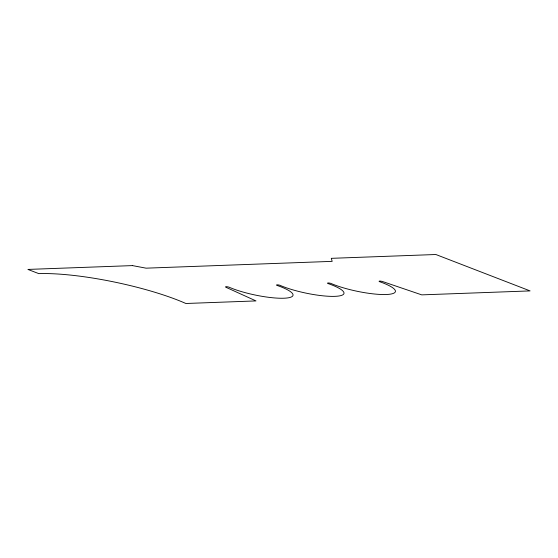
<?xml version="1.0" encoding="UTF-8"?>
<svg xmlns="http://www.w3.org/2000/svg" width="558" height="558" viewBox="0 0 558 558"><rect width="100%" height="100%" fill="white"/><g stroke="black" fill="none" stroke-linecap="round" stroke-linejoin="round"><path stroke-width="0.84" d="M132.469 265.601L27.9 269.423L38.774 273.622A100.273 20.165 11.9 0 1 185.884 303.489L256.003 300.922L226.025 287.314A2.462 0.495 11.9 0 1 226.053 286.7A2.462 0.495 11.9 0 1 228.926 287.133A37.414 7.526 11.9 0 0 283.98 298.223A37.414 7.526 11.9 0 0 276.789 285.326A2.462 0.495 11.9 0 1 277.138 284.831A2.462 0.495 11.9 0 1 279.781 285.229A37.435 7.526 11.9 0 0 334.877 296.347A37.435 7.526 11.9 0 0 327.79 283.464A2.462 0.495 11.9 0 1 328.125 282.969A2.462 0.495 11.9 0 1 330.782 283.366A37.805 7.603 11.9 0 0 386.164 294.512A37.805 7.603 11.9 0 0 379.447 281.63A2.462 0.495 11.9 0 1 379.775 281.079A2.462 0.495 11.9 0 1 382.711 281.588L421.736 294.868L530.1 290.906L435.861 254.511L331.292 258.333L332.17 261.367L146.091 268.168L132.469 265.601"/></g></svg>
